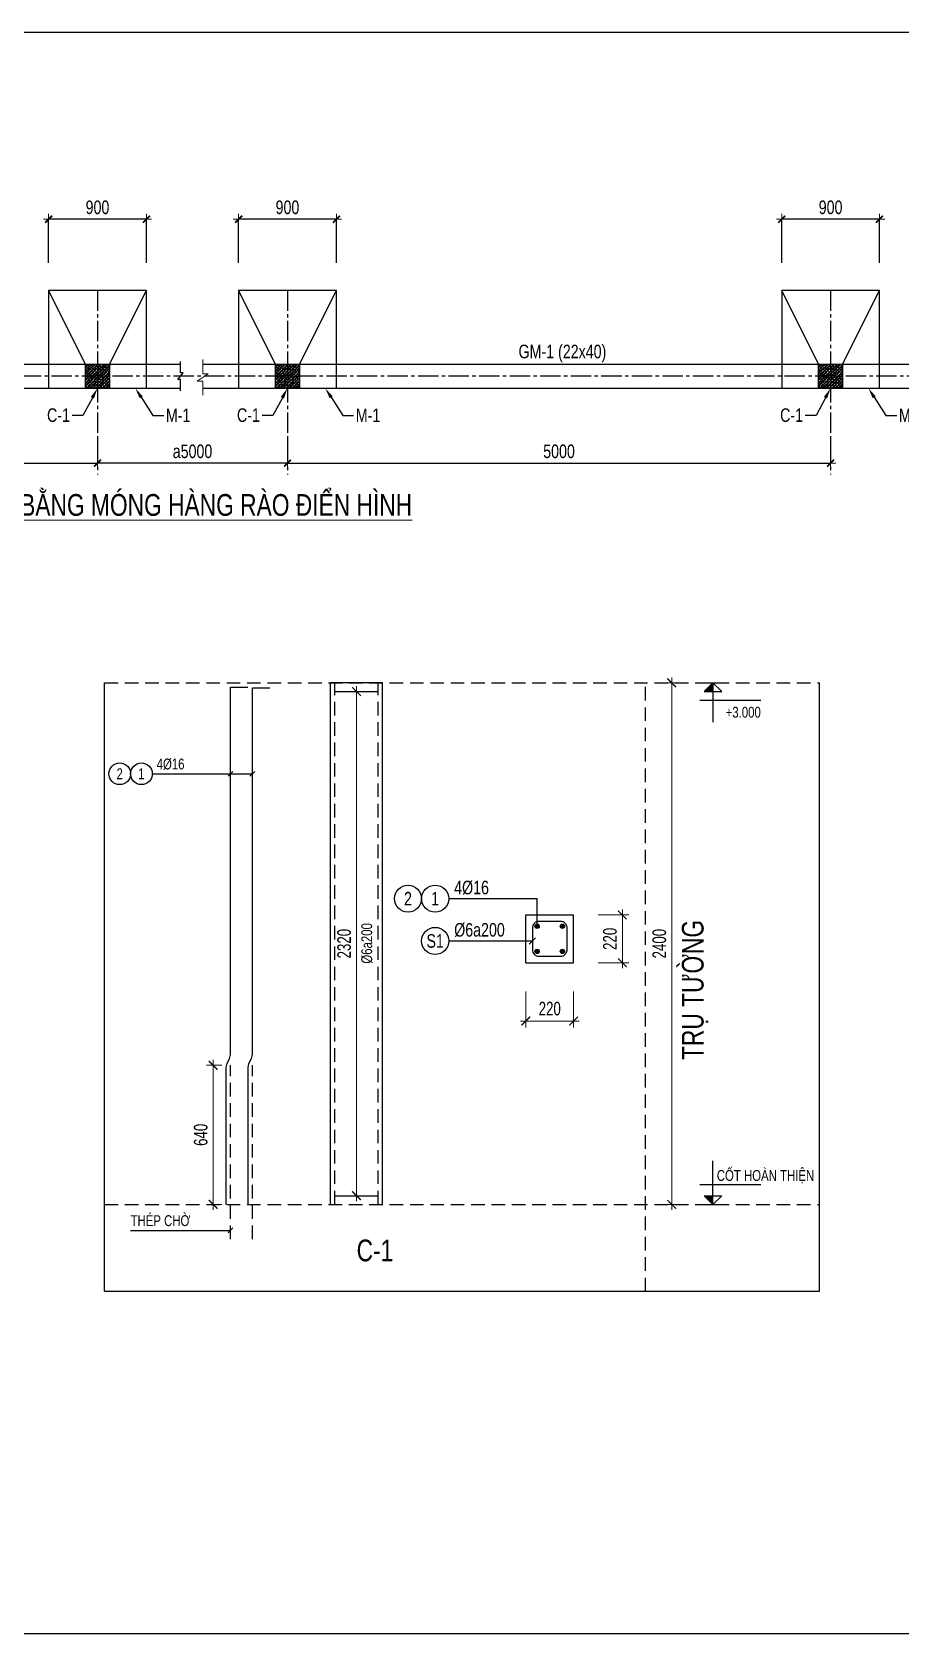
# Model space of a CAD drawing. Header units: millimetres. Extents: x 354914 to 384342, y 22525 to 116384.
# Drawn here: x 363620 to 371620, y 75668 to 90413 of the extents above; entities that cross this region are included whole.
import ezdxf
from ezdxf import colors
from ezdxf.entities.mleader import LeaderData, LeaderLine
from ezdxf.enums import TextEntityAlignment as Align
from ezdxf.math import Vec2, Vec3

# ---------------------------------------------------------------- set-up
doc = ezdxf.new("R2010")
doc.units = ezdxf.units.MM
doc.header["$LTSCALE"] = 250
doc.header["$MEASUREMENT"] = 0
doc.header["$PDMODE"] = 34
doc.header["$PDSIZE"] = 100
doc.linetypes.add('CENTER2', pattern=[1.125, 0.75, -0.125, 0.125, -0.125])
doc.linetypes.add('HIDDEN', pattern=[0.375, 0.25, -0.125])
doc.layers.get('0').update_dxf_attribs({"lineweight": 20})
doc.layers.get('DEFPOINTS').update_dxf_attribs({"color": 6, "lineweight": 20})
for name, color, linetype in [('1', 1, 'Continuous'), ('CDC.09.COLUMN', 4, 'Continuous'), ('CDC_01_AXIS', 160, 'CENTER2'), ('KCS_BORDER', 3, 'Continuous'), ('KCS_CHI', 1, 'Continuous'), ('KCS_DIM', 1, 'Continuous'), ('KCS_HATCH', 201, 'Continuous'), ('KCS_HIDDEN', 8, 'HIDDEN'), ('KCS_SNODE', 6, 'Continuous'), ('KCS_SOTHEP_CIRCLE', 1, 'Continuous'), ('KCS_SOTHEP_TEXT', 2, 'Continuous'), ('KCS_STEEL', 4, 'Continuous'), ('KCS_STEEL_HIDDEN', 4, 'HIDDEN'), ('KCS_TEXT', 2, 'Continuous'), ('KCS_TEXT_TCK', 4, 'Continuous'), ('KCS_TEXT_TK', 2, 'Continuous')]:
    doc.layers.add(name, color=color, linetype=linetype)
for name, color, linetype, lineweight in [('CDC.02.DIM', 1, 'Continuous', 18), ('CDC.03.BORDER', 3, 'Continuous', 25), ('CDC.06.TEXT', 2, 'Continuous', 18), ('CDC.10.HATCH', 251, 'Continuous', 9), ('CDC.11.NOTE', 8, 'Continuous', 18)]:
    doc.layers.add(name, color=color, linetype=linetype, lineweight=lineweight)
doc.styles.add('1', font='arial.ttf', dxfattribs={"width": 0.75})
doc.styles.add('KC_BIGTEXT', font='arial.ttf', dxfattribs={"width": 0.7})
doc.styles.add('KCS_SMTEXT', font='arial.ttf', dxfattribs={"width": 0.7})
doc.styles.add('SMTEXT', font='arial.ttf', dxfattribs={"width": 0.75})
doc.dimstyles.new('50X1', dxfattribs={"dimscale": 50, "dimtxt": 2.5, "dimasz": 0.008, "dimexe": 0, "dimexo": 0, "dimgap": 0.9, "dimtad": 1, "dimdec": 0, "dimzin": 13, "dimdsep": 46, "dimtxsty": '1', "dimblk1": 'CHEO', "dimblk2": 'CHEO', "dimsah": 1, "dimcen": 0, "dimclrd": 256, "dimclre": 256, "dimclrt": 3, "dimadec": 0, "dimazin": 0, "dimtfac": 1, "dimtdec": 0, "dimtix": 1, "dimtmove": 2, "dimatfit": 3, "dimldrblk": 'CHEO', "dimfxl": 8, "dimfxlon": 1, "dimtolj": 1, "dimtzin": 13, "dimarcsym": 0})
doc.dimstyles.new('KCS_DIM25', dxfattribs={"dimscale": 25, "dimtxt": 2.5, "dimasz": 1.6, "dimexe": 1.2, "dimexo": 0, "dimgap": 1, "dimtad": 1, "dimdec": 0, "dimzin": 0, "dimdsep": 46, "dimtxsty": 'KCS_SMTEXT', "dimblk": 'ARCHTICK', "dimcen": 0, "dimdle": 1, "dimclrd": 256, "dimclre": 256, "dimclrt": 2, "dimadec": 0, "dimazin": 0, "dimtfac": 1, "dimtdec": 0, "dimtix": 1, "dimtmove": 2, "dimatfit": 3, "dimfxl": 1, "dimtolj": 1, "dimtzin": 0, "dimarcsym": 0})

# ---------------------------------------------------------------- blocks, each defined once
blk = doc.blocks.new('CHEO')
at = {"layer": 'CDC.02.DIM'}
for points in [[(-121, 0), (121, 0)], [(0, 121), (0, -121)]]:
    blk.add_lwpolyline(points, dxfattribs=at)
at = {"layer": 'CDC.02.DIM', "const_width": 40}
blk.add_lwpolyline([(80, 80), (-80, -81)], dxfattribs=at)
blk = doc.blocks.new('*D13')
at = {"layer": 'CDC.02.DIM', "lineweight": -2, "ltscale": 2, "transparency": 16777216}
for p, q in [((363773, 88290), (363773, 88690)), ((364673, 88690), (363774, 88690)), ((364673, 88290), (364673, 88690))]:
    blk.add_line(p, q, dxfattribs=at)
at = {"layer": 'DEFPOINTS', "color": 0, "ltscale": 2, "transparency": 16777216}
for p in [(363773, 88690), (363773, 88035), (364673, 88035)]:
    blk.add_point(p, dxfattribs=at)
at = {"layer": 'CDC.02.DIM', "lineweight": -2, "ltscale": 2, "transparency": 16777216, "xscale": 0.4, "yscale": 0.4, "zscale": 0.4, "rotation": 180}
blk.add_blockref('CHEO', (363773, 88690), dxfattribs=at)
at = {"layer": 'CDC.02.DIM', "lineweight": -2, "ltscale": 2, "transparency": 16777216, "xscale": 0.4, "yscale": 0.4, "zscale": 0.4}
blk.add_blockref('CHEO', (364673, 88690), dxfattribs=at)
at = {"layer": 'CDC.02.DIM', "color": 3, "ltscale": 2, "transparency": 16777216, "insert": (364223, 88799), "char_height": 125, "attachment_point": 5, "style": '1'}
blk.add_mtext('\\A1;900', dxfattribs=at)
blk = doc.blocks.new('*D14')
at = {"layer": 'CDC.02.DIM', "lineweight": -2, "ltscale": 2, "transparency": 16777216}
for p, q in [((359223, 86692), (359223, 86445)), ((364223, 86692), (364223, 86445)), ((359224, 86445), (364223, 86445))]:
    blk.add_line(p, q, dxfattribs=at)
at = {"layer": 'DEFPOINTS', "color": 0, "ltscale": 2, "transparency": 16777216}
for p in [(359223, 86692), (364223, 86692), (364223, 86445)]:
    blk.add_point(p, dxfattribs=at)
at = {"layer": 'CDC.02.DIM', "lineweight": -2, "ltscale": 2, "transparency": 16777216, "xscale": 0.4, "yscale": 0.4, "zscale": 0.4, "rotation": 180}
blk.add_blockref('CHEO', (359223, 86445), dxfattribs=at)
at = {"layer": 'CDC.02.DIM', "lineweight": -2, "ltscale": 2, "transparency": 16777216, "xscale": 0.4, "yscale": 0.4, "zscale": 0.4}
blk.add_blockref('CHEO', (364223, 86445), dxfattribs=at)
at = {"layer": 'CDC.02.DIM', "color": 3, "ltscale": 2, "transparency": 16777216, "insert": (361723, 86553), "char_height": 125, "attachment_point": 5, "style": '1'}
blk.add_mtext('\\A1;5000', dxfattribs=at)
blk = doc.blocks.new('*D17')
at = {"layer": 'CDC.02.DIM', "lineweight": -2, "ltscale": 2, "transparency": 16777216}
for p, q in [((365522, 88290), (365522, 88690)), ((366422, 88690), (365522, 88690)), ((366422, 88290), (366422, 88690))]:
    blk.add_line(p, q, dxfattribs=at)
at = {"layer": 'DEFPOINTS', "color": 0, "ltscale": 2, "transparency": 16777216}
for p in [(365522, 88690), (365522, 88035), (366422, 88035)]:
    blk.add_point(p, dxfattribs=at)
at = {"layer": 'CDC.02.DIM', "lineweight": -2, "ltscale": 2, "transparency": 16777216, "xscale": 0.4, "yscale": 0.4, "zscale": 0.4, "rotation": 180}
blk.add_blockref('CHEO', (365522, 88690), dxfattribs=at)
at = {"layer": 'CDC.02.DIM', "lineweight": -2, "ltscale": 2, "transparency": 16777216, "xscale": 0.4, "yscale": 0.4, "zscale": 0.4}
blk.add_blockref('CHEO', (366422, 88690), dxfattribs=at)
at = {"layer": 'CDC.02.DIM', "color": 3, "ltscale": 2, "transparency": 16777216, "insert": (365972, 88799), "char_height": 125, "attachment_point": 5, "style": '1'}
blk.add_mtext('\\A1;900', dxfattribs=at)
blk = doc.blocks.new('*D16')
at = {"layer": 'CDC.02.DIM', "lineweight": -2, "ltscale": 2, "transparency": 16777216}
for p, q in [((370522, 88290), (370522, 88690)), ((371422, 88690), (370522, 88690)), ((371422, 88290), (371422, 88690))]:
    blk.add_line(p, q, dxfattribs=at)
at = {"layer": 'DEFPOINTS', "color": 0, "ltscale": 2, "transparency": 16777216}
for p in [(370522, 88690), (370522, 88035), (371422, 88035)]:
    blk.add_point(p, dxfattribs=at)
at = {"layer": 'CDC.02.DIM', "lineweight": -2, "ltscale": 2, "transparency": 16777216, "xscale": 0.4, "yscale": 0.4, "zscale": 0.4, "rotation": 180}
blk.add_blockref('CHEO', (370522, 88690), dxfattribs=at)
at = {"layer": 'CDC.02.DIM', "lineweight": -2, "ltscale": 2, "transparency": 16777216, "xscale": 0.4, "yscale": 0.4, "zscale": 0.4}
blk.add_blockref('CHEO', (371422, 88690), dxfattribs=at)
at = {"layer": 'CDC.02.DIM', "color": 3, "ltscale": 2, "transparency": 16777216, "insert": (370972, 88799), "char_height": 125, "attachment_point": 5, "style": '1'}
blk.add_mtext('\\A1;900', dxfattribs=at)
blk = doc.blocks.new('*D15')
at = {"layer": 'CDC.02.DIM', "lineweight": -2, "ltscale": 2, "transparency": 16777216}
for p, q in [((365972, 86692), (365972, 86445)), ((370972, 86692), (370972, 86445)), ((365972, 86445), (370972, 86445))]:
    blk.add_line(p, q, dxfattribs=at)
at = {"layer": 'DEFPOINTS', "color": 0, "ltscale": 2, "transparency": 16777216}
for p in [(365972, 86692), (370972, 86692), (370972, 86445)]:
    blk.add_point(p, dxfattribs=at)
at = {"layer": 'CDC.02.DIM', "lineweight": -2, "ltscale": 2, "transparency": 16777216, "xscale": 0.4, "yscale": 0.4, "zscale": 0.4, "rotation": 180}
blk.add_blockref('CHEO', (365972, 86445), dxfattribs=at)
at = {"layer": 'CDC.02.DIM', "lineweight": -2, "ltscale": 2, "transparency": 16777216, "xscale": 0.4, "yscale": 0.4, "zscale": 0.4}
blk.add_blockref('CHEO', (370972, 86445), dxfattribs=at)
at = {"layer": 'CDC.02.DIM', "color": 3, "ltscale": 2, "transparency": 16777216, "insert": (368472, 86553), "char_height": 125, "attachment_point": 5, "style": '1'}
blk.add_mtext('\\A1;5000', dxfattribs=at)
blk = doc.blocks.new('*D18')
at = {"layer": 'CDC.02.DIM', "lineweight": -2, "ltscale": 2, "transparency": 16777216}
for p, q in [((364223, 86692), (364223, 86445)), ((365972, 86692), (365972, 86445)), ((365972, 86445), (364224, 86445))]:
    blk.add_line(p, q, dxfattribs=at)
at = {"layer": 'DEFPOINTS', "color": 0, "ltscale": 2, "transparency": 16777216}
for p in [(364223, 86692), (365972, 86692), (364223, 86445)]:
    blk.add_point(p, dxfattribs=at)
at = {"layer": 'CDC.02.DIM', "lineweight": -2, "ltscale": 2, "transparency": 16777216, "xscale": 0.4, "yscale": 0.4, "zscale": 0.4, "rotation": 180}
blk.add_blockref('CHEO', (364223, 86445), dxfattribs=at)
at = {"layer": 'CDC.02.DIM', "lineweight": -2, "ltscale": 2, "transparency": 16777216, "xscale": 0.4, "yscale": 0.4, "zscale": 0.4}
blk.add_blockref('CHEO', (365972, 86445), dxfattribs=at)
at = {"layer": 'CDC.02.DIM', "color": 3, "ltscale": 2, "transparency": 16777216, "insert": (365098, 86553), "char_height": 125, "attachment_point": 5, "style": '1'}
blk.add_mtext('\\A1;a5000', dxfattribs=at)
blk = doc.blocks.new('COS_CD')
at = {"layer": 'KCS_HATCH'}
blk.add_hatch(color=256, dxfattribs=at).paths.add_polyline_path([(37.5, 50), (87.5, 0), (87.5, 50)])
at = {"layer": 'KCS_CHI'}
for p, q in [((0, 0), (175, 0)), ((37.5, 50), (137.5, 50)), ((87.5, 0), (37.5, 50)), ((87.5, 0), (87.5, 50)), ((87.5, 0), (137.5, 50))]:
    blk.add_line(p, q, dxfattribs=at)
blk = doc.blocks.new('COS_CD_IN')
at = {"layer": 'KCS_DIM'}
blk.add_hatch(color=8, dxfattribs=at).paths.add_polyline_path([(87.5, -50), (87.5, 0), (37.5, -50)])
for p, q in [((0, 0), (175, 0)), ((87.5, 0), (37.5, -50)), ((87.5, 0), (87.5, -50)), ((87.5, 0), (137.5, -50)), ((37.5, -50), (137.5, -50))]:
    blk.add_line(p, q, dxfattribs=at)
blk = doc.blocks.new('_ArchTick')
at = {"color": 0, "linetype": 'ByBlock', "const_width": 0.15}
blk.add_lwpolyline([(-0.5, -0.5), (0.5, 0.5)], dxfattribs=at)
blk = doc.blocks.new('*D59')
at = {"layer": 'DEFPOINTS', "color": 0, "transparency": 16777216}
for p in [(336773.3, 83164.2), (336833.3, 83164.2), (336773.3, 80764.2)]:
    blk.add_point(p, dxfattribs=at)
at = {"layer": 'KCS_DIM', "lineweight": -2, "transparency": 16777216}
for p, q in [((336773.3, 83164.2), (336863.3, 83164.2)), ((336833.3, 80739.2), (336833.3, 83189.2)), ((336773.3, 80764.2), (336863.3, 80764.2))]:
    blk.add_line(p, q, dxfattribs=at)
at = {"layer": 'KCS_DIM', "lineweight": -2, "transparency": 16777216, "xscale": 40, "yscale": 40, "zscale": 40}
for p, rotation in [((336833.3, 83164.2), 90), ((336833.3, 80764.2), 270)]:
    blk.add_blockref('_ArchTick', p, dxfattribs=dict(at, rotation=rotation))
at = {"layer": 'KCS_DIM', "color": 2, "transparency": 16777216, "insert": (336776.4, 81964.2), "char_height": 62.5, "attachment_point": 5, "rotation": 90, "style": 'KCS_SMTEXT'}
blk.add_mtext('\\A1;2400', dxfattribs=at)
blk = doc.blocks.new('*D60')
at = {"layer": 'DEFPOINTS', "color": 0, "transparency": 16777216}
for p in [(334722.4, 81404.2), (334762.4, 81404.2), (334762.4, 80764.2)]:
    blk.add_point(p, dxfattribs=at)
at = {"layer": 'KCS_DIM', "lineweight": -2, "transparency": 16777216}
for p, q in [((334762.4, 81404.2), (334692.4, 81404.2)), ((334722.4, 80739.2), (334722.4, 81429.2)), ((334762.4, 80764.2), (334692.4, 80764.2))]:
    blk.add_line(p, q, dxfattribs=at)
at = {"layer": 'KCS_DIM', "lineweight": -2, "transparency": 16777216, "xscale": 40, "yscale": 40, "zscale": 40}
for p, rotation in [((334722.4, 81404.2), 90), ((334722.4, 80764.2), 270)]:
    blk.add_blockref('_ArchTick', p, dxfattribs=dict(at, rotation=rotation))
at = {"layer": 'KCS_DIM', "color": 2, "transparency": 16777216, "insert": (334665.5, 81084.2), "char_height": 62.5, "attachment_point": 5, "rotation": 90, "style": 'KCS_SMTEXT'}
blk.add_mtext('\\A1;640', dxfattribs=at)
blk = doc.blocks.new('*D61')
at = {"layer": 'DEFPOINTS', "color": 0, "transparency": 16777216}
for p in [(335342.4, 83124.2), (335382.4, 83124.2), (335342.4, 80804.2)]:
    blk.add_point(p, dxfattribs=at)
at = {"layer": 'KCS_DIM', "lineweight": -2, "transparency": 16777216}
for p, q in [((335342.4, 83124.2), (335412.4, 83124.2)), ((335382.4, 80779.2), (335382.4, 83149.2)), ((335342.4, 80804.2), (335412.4, 80804.2))]:
    blk.add_line(p, q, dxfattribs=at)
at = {"layer": 'KCS_DIM', "lineweight": -2, "transparency": 16777216, "xscale": 40, "yscale": 40, "zscale": 40}
for p, rotation in [((335382.4, 83124.2), 90), ((335382.4, 80804.2), 270)]:
    blk.add_blockref('_ArchTick', p, dxfattribs=dict(at, rotation=rotation))
at = {"layer": 'KCS_DIM', "color": 2, "transparency": 16777216, "insert": (335325.5, 81964.2), "char_height": 62.5, "attachment_point": 5, "rotation": 90, "style": 'KCS_SMTEXT'}
blk.add_mtext('\\A1;2320', dxfattribs=at)
blk = doc.blocks.new('KCS_SNODE')
at = {"layer": 'KCS_SNODE'}
blk.add_hatch(color=256, dxfattribs=at).paths.add_polyline_path([(-10, 0, 1), (10, 0, 1)])
blk.add_circle((0, 0), 10, dxfattribs=at)
blk = doc.blocks.new('*D62')
at = {"layer": 'DEFPOINTS', "color": 0, "transparency": 16777216}
for p in [(336161.9, 81743.8), (336381.9, 81743.8), (336381.9, 81608)]:
    blk.add_point(p, dxfattribs=at)
at = {"layer": 'KCS_DIM', "lineweight": -2, "transparency": 16777216}
for p, q in [((336161.9, 81743.8), (336161.9, 81578)), ((336381.9, 81743.8), (336381.9, 81578)), ((336136.9, 81608), (336406.9, 81608))]:
    blk.add_line(p, q, dxfattribs=at)
at = {"layer": 'KCS_DIM', "lineweight": -2, "transparency": 16777216, "xscale": 40, "yscale": 40, "zscale": 40, "rotation": 180}
blk.add_blockref('_ArchTick', (336161.9, 81608), dxfattribs=at)
at = {"layer": 'KCS_DIM', "lineweight": -2, "transparency": 16777216, "xscale": 40, "yscale": 40, "zscale": 40}
blk.add_blockref('_ArchTick', (336381.9, 81608), dxfattribs=at)
at = {"layer": 'KCS_DIM', "color": 2, "transparency": 16777216, "insert": (336271.9, 81664.9), "char_height": 62.5, "attachment_point": 5, "style": 'KCS_SMTEXT'}
blk.add_mtext('\\A1;220', dxfattribs=at)
blk = doc.blocks.new('*D63')
at = {"layer": 'DEFPOINTS', "color": 0, "transparency": 16777216}
for p in [(336495.4, 82096.2), (336606, 82096.2), (336495.4, 81876.2)]:
    blk.add_point(p, dxfattribs=at)
at = {"layer": 'KCS_DIM', "lineweight": -2, "transparency": 16777216}
for p, q in [((336495.4, 82096.2), (336636, 82096.2)), ((336606, 81851.2), (336606, 82121.2)), ((336495.4, 81876.2), (336636, 81876.2))]:
    blk.add_line(p, q, dxfattribs=at)
at = {"layer": 'KCS_DIM', "lineweight": -2, "transparency": 16777216, "xscale": 40, "yscale": 40, "zscale": 40}
for p, rotation in [((336606, 82096.2), 90), ((336606, 81876.2), 270)]:
    blk.add_blockref('_ArchTick', p, dxfattribs=dict(at, rotation=rotation))
at = {"layer": 'KCS_DIM', "color": 2, "transparency": 16777216, "insert": (336549.1, 81986.2), "char_height": 62.5, "attachment_point": 5, "rotation": 90, "style": 'KCS_SMTEXT'}
blk.add_mtext('\\A1;220', dxfattribs=at)
blk = doc.blocks.new('C1.')
at = {"layer": 'KCS_BORDER'}
for p, q in [((334222.4, 80364.2), (334222.4, 83164.2)), ((335502.4, 83164.2), (335262.4, 83164.2)), ((335262.4, 80764.2), (335262.4, 83164.2)), ((335502.4, 80764.2), (335502.4, 83164.2)), ((337512.9, 80364.2), (337512.9, 83164.2)), ((334222.4, 80364.2), (337512.9, 80364.2))]:
    blk.add_line(p, q, dxfattribs=at)
at = {"layer": 'KCS_BORDER', "ltscale": 2}
for p, q in [((336161.9, 82096.2), (336381.9, 82096.2)), ((336161.9, 81876.2), (336161.9, 82096.2)), ((336381.9, 81876.2), (336381.9, 82096.2)), ((336161.9, 81876.2), (336381.9, 81876.2))]:
    blk.add_line(p, q, dxfattribs=at)
at = {"layer": 'KCS_CHI'}
for p, q in [((337023.3, 83164.2), (337023.3, 82984.2)), ((336963.3, 83084.2), (337243.3, 83084.2)), ((334442.4, 82745.9), (334903.4, 82745.9)), ((337023.3, 80764.2), (337023.3, 80964.2)), ((336963.3, 80856.2), (337243.3, 80856.2)), ((334342.4, 80644.2), (334802.4, 80644.2))]:
    blk.add_line(p, q, dxfattribs=at)
at = {"layer": 'KCS_CHI', "color": 3}
for p, q in [((334791.2, 82734.6), (334813.7, 82757.1)), ((334892.1, 82734.6), (334914.6, 82757.1)), ((334791.2, 80633), (334813.7, 80655.5))]:
    blk.add_line(p, q, dxfattribs=at)
at = {"layer": 'KCS_CHI', "ltscale": 2}
for p, q in [((335806.9, 82171.2), (336213.9, 82171.2)), ((336213.9, 82044.2), (336213.9, 82171.2)), ((335806.9, 81976.5), (336191.9, 81976.5))]:
    blk.add_line(p, q, dxfattribs=at)
at = {"layer": 'KCS_HIDDEN'}
for p, q in [((334222.4, 83164.2), (337512.9, 83164.2)), ((336713.3, 80364.2), (336713.3, 83164.2)), ((334222.4, 80764.2), (337512.9, 80764.2))]:
    blk.add_line(p, q, dxfattribs=at)
at = {"layer": 'KCS_SOTHEP_CIRCLE', "color": 1}
for centre in [(334292.4, 82745.9), (334392.4, 82745.9)]:
    blk.add_circle(centre, 50, dxfattribs=at)
at = {"layer": 'KCS_STEEL'}
for p, q in [((335282.4, 83124.2), (335482.4, 83124.2)), ((335282.4, 80804.2), (335482.4, 80804.2))]:
    blk.add_line(p, q, dxfattribs=at)
for points in [[(334782.4, 80764.2), (334782.4, 81393.8), (334786.4, 81412.2), (334798.4, 81436.2), (334802.4, 81454.6), (334802.4, 83144.2), (334882.4, 83144.2)], [(334883.4, 80764.2), (334883.4, 81393.8), (334887.4, 81412.2), (334899.4, 81436.2), (334903.4, 81454.6), (334903.4, 83141.5), (334983.4, 83141.5)]]:
    blk.add_lwpolyline(points, dxfattribs=at)
at = {"layer": 'KCS_STEEL', "ltscale": 2}
blk.add_lwpolyline([(336191.9, 82036.2), (336191.9, 81936.2, 0.414214), (336221.9, 81906.2), (336321.9, 81906.2, 0.414214), (336351.9, 81936.2), (336351.9, 82036.2, 0.414214), (336321.9, 82066.2), (336221.9, 82066.2, 0.414214), (336191.9, 82036.2)], format="xyb", dxfattribs=at)
at = {"layer": 'KCS_STEEL_HIDDEN'}
for p, q in [((335282.4, 80764.2), (335282.4, 83164.2)), ((335482.4, 80764.2), (335482.4, 83164.2)), ((334802.4, 80604.2), (334802.4, 81404.2)), ((334903.4, 80604.2), (334903.4, 81404.2))]:
    blk.add_line(p, q, dxfattribs=at)
at = {"layer": 'KCS_TEXT_TK', "color": 1, "ltscale": 2}
for centre in [(335619.4, 82171.2), (335744.4, 82171.2), (335744.4, 81976.5)]:
    blk.add_circle(centre, 62.5, dxfattribs=at)
at = {"layer": 'KCS_CHI', "xscale": 0.8, "yscale": 0.8, "zscale": 0.8}
for name, p in [('COS_CD_IN', (336953.3, 83164.2)), ('COS_CD', (336953.3, 80764.2))]:
    blk.add_blockref(name, p, dxfattribs=at)
at = {"layer": 'KCS_DIM', "ltscale": 2, "xscale": 30, "yscale": 30, "zscale": 30, "rotation": 180}
blk.add_blockref('_ArchTick', (336191.9, 81976.5), dxfattribs=at)
at = {"layer": 'KCS_STEEL', "ltscale": 2}
for p in [(336213.9, 82044.2), (336329.9, 82044.2), (336213.9, 81928.2), (336329.9, 81928.2)]:
    blk.add_blockref('KCS_SNODE', p, dxfattribs=at)
at = {"layer": 'CDC.06.TEXT', "color": 4, "style": 'KC_BIGTEXT', "width": 0.75}
blk.add_text('TRỤ TƯỜNG', height=100, rotation=90, dxfattribs=at).set_placement((336979.9, 81751), align=Align.CENTER)
at = {"layer": 'KCS_CHI', "color": 2, "style": 'KCS_SMTEXT', "width": 0.75}
blk.add_text('+3.000', height=50, dxfattribs=at).set_placement((337243.3, 83004.2), align=Align.RIGHT)
at = {"layer": 'KCS_SOTHEP_TEXT', "style": 'KCS_SMTEXT', "width": 0.75}
for s, p in [('2', (334292.4, 82745.9)), ('1', (334392.4, 82745.9))]:
    blk.add_text(s, height=50, dxfattribs=at).set_placement(p, align=Align.MIDDLE_CENTER)
at = {"layer": 'KCS_TEXT', "style": 'KCS_SMTEXT', "width": 0.75}
for s, p in [('4%%C16', (334462.4, 82765.9)), ('THÉP CHỜ', (334342.4, 80664.2))]:
    blk.add_text(s, height=50, dxfattribs=at).set_placement(p)
at = {"layer": 'KCS_TEXT', "ltscale": 2, "style": 'KCS_SMTEXT', "width": 0.75}
for s, p in [('4%%C16', (335831.9, 82191.2)), ('%%C6a200', (335831.9, 81996.5))]:
    blk.add_text(s, height=62.5, dxfattribs=at).set_placement(p)
at = {"layer": 'KCS_TEXT', "style": 'KCS_SMTEXT', "width": 0.75}
blk.add_text('%%c6a200', height=50, rotation=90, dxfattribs=at).set_placement((335454.4, 81965.4), align=Align.CENTER)
blk.add_text('CỐT HOÀN THIỆN', height=50, dxfattribs=at).set_placement((337489, 80872.2), align=Align.RIGHT)
at = {"layer": 'KCS_TEXT_TCK', "style": 'KCS_SMTEXT', "width": 0.75}
blk.add_text('C-1', height=100, dxfattribs=at).set_placement((335467.3, 80502.2), align=Align.CENTER)
at = {"layer": 'KCS_TEXT_TK', "ltscale": 2, "style": 'KCS_SMTEXT', "width": 0.75}
for s, p in [('2', (335619.4, 82171.2)), ('1', (335744.4, 82171.2)), ('S1', (335744.4, 81976.5))]:
    blk.add_text(s, height=62.5, dxfattribs=at).set_placement(p, align=Align.MIDDLE_CENTER)
at = {"layer": 'KCS_DIM'}
for p1, p2, distance, picture, middle in [((336773.3, 80764.2), (336773.3, 83164.2), -60, '*D59', (336776.4, 81964.2)), ((335342.4, 80804.2), (335342.4, 83124.2), -40, '*D61', (335325.5, 81964.2)), ((334762.4, 80764.2), (334762.4, 81404.2), 40, '*D60', (334665.5, 81084.2))]:
    dim = blk.add_aligned_dim(p1=p1, p2=p2, distance=distance, dimstyle='KCS_DIM25', dxfattribs=at)
    dim.commit()
    dim.dimension.update_dxf_attribs({"geometry": picture, "text_midpoint": middle})
dim = blk.add_linear_dim(base=(336606, 82096.2), p1=(336495.4, 81876.2), p2=(336495.4, 82096.2), angle=90, dimstyle='KCS_DIM25', dxfattribs=at)
dim.commit()
dim.dimension.update_dxf_attribs({"geometry": '*D63', "text_midpoint": (336549.1, 81986.2)})
dim = blk.add_linear_dim(base=(336381.9, 81608), p1=(336161.9, 81743.8), p2=(336381.9, 81743.8), dimstyle='KCS_DIM25', dxfattribs=at)
dim.commit()
dim.dimension.update_dxf_attribs({"geometry": '*D62', "text_midpoint": (336271.9, 81664.9)})

msp = doc.modelspace()

# ---------------------------------------------------------------- hatches: boundary and pattern name
at = {"layer": 'CDC.10.HATCH', "ltscale": 2}
h = msp.add_hatch(dxfattribs=at)
h.set_pattern_fill('BT-01', color=256, scale=4.8, style=0, pattern_type=2)
h.set_pattern_definition([(50, (-132920.133, -1067950.63), (34.42848876, -3.0121025), [3.6, -39.6]), (355, (-132920.133, -1067950.63), (-6.660064, 36.1052224), [2.88, -31.68]), (100.4514, (-132917.264, -1067950.88), (27.7684503, 33.093098), [3.0595291, -33.6548214]), (46.1842, (-132920.133, -1067941.03), (51.2275703, -7.9449127), [5.4, -59.4]), (96.6356, (-132915.864, -1067941.69), (44.8638099, 46.7576578), [4.5892938, -50.482224]), (351.1842, (-132920.133, -1067941.03), (44.8637734, 46.7576928), [4.32, -47.52]), (21, (-132915.333, -1067943.43), (28.6515385, -19.32570675), [3.6, -39.6]), (326, (-132915.333, -1067943.43), (11.6791359, 34.8072022), [2.88, -31.68]), (71.4514, (-132912.945, -1067945.04), (40.3306862, 15.4814638), [3.0595291, -33.6548214]), (37.5, (-132920.133, -1067950.629), (0.58367306, 15.97890498), [0, -31.296, 0, -32.16, 0, -31.8]), (7.5, (-132920.133, -1067950.629), (12.6273378, 18.93176217), [0, -18.336, 0, -30.576, 0, -12.12]), (327.5, (-132930.837, -1067950.629), (25.62347694, -1.08263384), [0, -12, 0, -37.44, 0, -49.68]), (317.5, (-132935.637, -1067950.629), (27.99293613, 4.80503915), [0, -15.6, 0, -24.864, 0, -35.28]), (45, (-132920.133, -1067950.629), (-14.42497834, 14.42497834), []), (45, (-132920.133, -1067944.749), (-14.42497834, 14.42497834), [])])
h.paths.add_polyline_path([(364333.4, 87355.2), (364333.4, 87135.2), (364113.4, 87135.2), (364113.4, 87355.2)])
h = msp.add_hatch(dxfattribs=at)
h.set_pattern_fill('BT-01', color=256, scale=4.8, style=0, pattern_type=2)
h.set_pattern_definition([(50, (-131171.483, -1067950.63), (34.42848876, -3.0121025), [3.6, -39.6]), (355, (-131171.483, -1067950.63), (-6.660064, 36.1052224), [2.88, -31.68]), (100.4514, (-131168.614, -1067950.88), (27.7684503, 33.093098), [3.0595291, -33.6548214]), (46.1842, (-131171.483, -1067941.03), (51.2275703, -7.9449127), [5.4, -59.4]), (96.6356, (-131167.214, -1067941.69), (44.8638099, 46.7576578), [4.5892938, -50.482224]), (351.1842, (-131171.483, -1067941.03), (44.8637734, 46.7576928), [4.32, -47.52]), (21, (-131166.683, -1067943.43), (28.6515385, -19.32570675), [3.6, -39.6]), (326, (-131166.683, -1067943.43), (11.6791359, 34.8072022), [2.88, -31.68]), (71.4514, (-131164.295, -1067945.04), (40.3306862, 15.4814638), [3.0595291, -33.6548214]), (37.5, (-131171.483, -1067950.629), (0.58367306, 15.97890498), [0, -31.296, 0, -32.16, 0, -31.8]), (7.5, (-131171.483, -1067950.629), (12.6273378, 18.93176217), [0, -18.336, 0, -30.576, 0, -12.12]), (327.5, (-131182.187, -1067950.629), (25.62347694, -1.08263384), [0, -12, 0, -37.44, 0, -49.68]), (317.5, (-131186.987, -1067950.629), (27.99293613, 4.80503915), [0, -15.6, 0, -24.864, 0, -35.28]), (45, (-131171.483, -1067950.629), (-14.42497834, 14.42497834), []), (45, (-131171.483, -1067944.749), (-14.42497834, 14.42497834), [])])
h.paths.add_polyline_path([(366082.1, 87355.2), (366082.1, 87135.2), (365862.1, 87135.2), (365862.1, 87355.2)])
h = msp.add_hatch(dxfattribs=at)
h.set_pattern_fill('BT-01', color=256, scale=4.8, style=0, pattern_type=2)
h.set_pattern_definition([(50, (-126171.483, -1067950.63), (34.42848876, -3.0121025), [3.6, -39.6]), (355, (-126171.483, -1067950.63), (-6.660064, 36.1052224), [2.88, -31.68]), (100.4514, (-126168.614, -1067950.88), (27.7684503, 33.093098), [3.0595291, -33.6548214]), (46.1842, (-126171.483, -1067941.03), (51.2275703, -7.9449127), [5.4, -59.4]), (96.6356, (-126167.214, -1067941.69), (44.8638099, 46.7576578), [4.5892938, -50.482224]), (351.1842, (-126171.483, -1067941.03), (44.8637734, 46.7576928), [4.32, -47.52]), (21, (-126166.683, -1067943.43), (28.6515385, -19.32570675), [3.6, -39.6]), (326, (-126166.683, -1067943.43), (11.6791359, 34.8072022), [2.88, -31.68]), (71.4514, (-126164.295, -1067945.04), (40.3306862, 15.4814638), [3.0595291, -33.6548214]), (37.5, (-126171.483, -1067950.629), (0.58367306, 15.97890498), [0, -31.296, 0, -32.16, 0, -31.8]), (7.5, (-126171.483, -1067950.629), (12.6273378, 18.93176217), [0, -18.336, 0, -30.576, 0, -12.12]), (327.5, (-126182.187, -1067950.629), (25.62347694, -1.08263384), [0, -12, 0, -37.44, 0, -49.68]), (317.5, (-126186.987, -1067950.629), (27.99293613, 4.80503915), [0, -15.6, 0, -24.864, 0, -35.28]), (45, (-126171.483, -1067950.629), (-14.42497834, 14.42497834), []), (45, (-126171.483, -1067944.749), (-14.42497834, 14.42497834), [])])
h.paths.add_polyline_path([(371082.1, 87355.2), (371082.1, 87135.2), (370862.1, 87135.2), (370862.1, 87355.2)])

# ---------------------------------------------------------------- linework, layer by layer
at = {"layer": '1'}
msp.add_lwpolyline([(354913.8, 90413.1), (380197, 90413.1), (380197, 75667.8), (354913.8, 75667.8)], close=True, dxfattribs=at)
at = {"layer": 'CDC.03.BORDER', "ltscale": 2}
for p, q in [((364113.4, 87355.2), (363773.4, 88035.2)), ((364333.4, 87355.2), (364673.4, 88035.2)), ((365862.1, 87355.2), (365522.1, 88035.2)), ((366082.1, 87355.2), (366422.1, 88035.2)), ((370862.1, 87355.2), (370522.1, 88035.2)), ((371082.1, 87355.2), (371422.1, 88035.2)), ((358273.1, 87355.2), (364113.4, 87355.2)), ((364333.4, 87355.2), (364987.9, 87355.2)), ((365191.5, 87355.2), (370862.1, 87355.2)), ((371082.1, 87355.2), (372191.6, 87355.2)), ((358273.1, 87135.2), (364113.4, 87135.2)), ((364333.4, 87135.2), (364987.9, 87135.2)), ((365191.5, 87135.2), (370862.1, 87135.2)), ((371082.1, 87135.2), (372191.6, 87135.2))]:
    msp.add_line(p, q, dxfattribs=at)
for points in [[(363773.4, 87135.2), (364673.4, 87135.2), (364673.4, 88035.2), (363773.4, 88035.2)], [(365522.1, 87135.2), (366422.1, 87135.2), (366422.1, 88035.2), (365522.1, 88035.2)], [(370522.1, 87135.2), (371422.1, 87135.2), (371422.1, 88035.2), (370522.1, 88035.2)]]:
    msp.add_lwpolyline(points, close=True, dxfattribs=at)
at = {"layer": 'CDC.09.COLUMN', "ltscale": 2}
for points in [[(364113.4, 87355.2), (364333.4, 87355.2), (364333.4, 87135.2), (364113.4, 87135.2)], [(365862.1, 87355.2), (366082.1, 87355.2), (366082.1, 87135.2), (365862.1, 87135.2)], [(370862.1, 87355.2), (371082.1, 87355.2), (371082.1, 87135.2), (370862.1, 87135.2)]]:
    msp.add_lwpolyline(points, close=True, dxfattribs=at)
at = {"layer": 'CDC.11.NOTE', "ltscale": 2}
msp.add_lwpolyline([(365191.5, 87398.7), (365191.5, 87266.9), (365240.9, 87266.9), (365142.1, 87201), (365191.5, 87201), (365191.5, 87069.3)], dxfattribs=at)
at = {"layer": 'CDC_01_AXIS'}
for p, q in [((364223.4, 88035.2), (364223.4, 86339.1)), ((365972.1, 88035.2), (365972.1, 86339.1)), ((370972.1, 88035.2), (370972.1, 86339.1)), ((372423.8, 87245.2), (357415.4, 87245.2))]:
    msp.add_line(p, q, dxfattribs=at)
at = {"layer": 'KCS_CHI', "ltscale": 2}
msp.add_lwpolyline([(364987.9, 87110.2), (364987.9, 87213.9), (364962.9, 87213.9), (365012.9, 87276.4), (364987.9, 87276.4), (364987.9, 87380.2)], dxfattribs=at)

# ---------------------------------------------------------------- block references
at = {"layer": 'CDC.02.DIM', "xscale": 2, "yscale": 2, "zscale": 2}
msp.add_blockref('C1.', (-304157.2, -81906.2), dxfattribs=at)

# ---------------------------------------------------------------- texts
at = {"layer": 'CDC.06.TEXT', "ltscale": 2, "style": 'SMTEXT', "width": 0.75}
msp.add_text('GM-1 (22x40)', height=125, dxfattribs=at).set_placement((368099.3, 87410.1))
msp.add_text('%%UMẶT BẰNG MÓNG HÀNG RÀO ĐIỂN HÌNH', height=200, dxfattribs=at).set_placement((365065.1, 85960.2), align=Align.CENTER)

# ---------------------------------------------------------------- dimensions: what is measured, and where the dimension line sits
at = {"layer": 'CDC.02.DIM', "ltscale": 2}
for base, p1, p2, picture, middle in [((363773.4, 88689.8), (364673.4, 88035.2), (363773.4, 88035.2), '*D13', (364223.4, 88798.6)), ((365522.1, 88689.8), (366422.1, 88035.2), (365522.1, 88035.2), '*D17', (365972.1, 88798.6)), ((370522.1, 88689.8), (371422.1, 88035.2), (370522.1, 88035.2), '*D16', (370972.1, 88798.6)), ((364223.4, 86444.6), (359223.4, 86691.6), (364223.4, 86691.6), '*D14', (361723.4, 86553.5)), ((370972.1, 86444.6), (365972.1, 86691.6), (370972.1, 86691.6), '*D15', (368472.1, 86553.5))]:
    dim = msp.add_linear_dim(base=base, p1=p1, p2=p2, dimstyle='50X1', dxfattribs=at)
    dim.commit()
    dim.dimension.update_dxf_attribs({"geometry": picture, "text_midpoint": middle})
dim = msp.add_linear_dim(base=(364223.4, 86444.6), p1=(365972.1, 86691.6), p2=(364223.4, 86691.6), angle=180, text='a5000', dimstyle='50X1', dxfattribs=at)
dim.commit()
dim.dimension.update_dxf_attribs({"geometry": '*D18', "text_midpoint": (365097.7, 86553.5)})

# ---------------------------------------------------------------- leaders
at = {"layer": 'CDC.03.BORDER', "ltscale": 2}
ml = msp.add_multileader_mtext('Standard', dxfattribs=at)
ml.set_content('C-1', color=2, style='SMTEXT')
ml.set_leader_properties(color=8)
ml.build(insert=Vec2(0, 0))
ml.multileader.update_dxf_attribs({"text_left_attachment_type": 2, "text_right_attachment_type": 2, "dogleg_length": 0.1, "arrow_head_size": 100, "scale": 1000})
ctx = ml.context
ctx.base_point, ctx.scale, ctx.char_height, ctx.arrow_head_size, ctx.landing_gap_size, ctx.plane_origin = Vec3(363769.1, 86884.8), 1000, 125, 100, 20, Vec3(362356.2, 87951.4)
ctx.left_attachment, ctx.right_attachment, ctx.text_align_type = 2, 2, 2
notes = []
notes.append((ctx, [(1, (1, 1, 0), (364089.6, 86884.8), (-1, 0), 100, [(0, [(364223.4, 87135.2)], 0, [])])]))
ctx.mtext.insert, ctx.mtext.alignment, ctx.mtext.flow_direction = Vec3(363969.6, 86949.4), 3, 5
ml = msp.add_multileader_mtext('Standard', dxfattribs=at)
ml.set_content('M-1', color=2, style='SMTEXT')
ml.set_leader_properties(color=8)
ml.build(insert=Vec2(0, 0))
ml.multileader.update_dxf_attribs({"text_left_attachment_type": 2, "text_right_attachment_type": 2, "dogleg_length": 0.1, "arrow_head_size": 100, "scale": 1000})
ctx = ml.context
ctx.base_point, ctx.scale, ctx.char_height, ctx.arrow_head_size, ctx.landing_gap_size, ctx.plane_origin = Vec3(364832.5, 86884.8), 1000, 125, 100, 20, Vec3(363348, 87923.4)
ctx.left_attachment, ctx.right_attachment = 2, 2
notes.append((ctx, [(0, (1, 1, 0), (364732.5, 86884.8), (1, 0), 100, [(0, [(364570.9, 87135.2)], 0, [])])]))
ctx.mtext.insert, ctx.mtext.flow_direction = Vec3(364852.5, 86947.6), 5
ml = msp.add_multileader_mtext('Standard', dxfattribs=at)
ml.set_content('C-1', color=2, style='SMTEXT')
ml.set_leader_properties(color=8)
ml.build(insert=Vec2(0, 0))
ml.multileader.update_dxf_attribs({"text_left_attachment_type": 2, "text_right_attachment_type": 2, "dogleg_length": 0.1, "arrow_head_size": 100, "scale": 1000})
ctx = ml.context
ctx.base_point, ctx.scale, ctx.char_height, ctx.arrow_head_size, ctx.landing_gap_size, ctx.plane_origin = Vec3(365517.8, 86884.8), 1000, 125, 100, 20, Vec3(365604.8, 87951.4)
ctx.left_attachment, ctx.right_attachment, ctx.text_align_type = 2, 2, 2
notes.append((ctx, [(1, (1, 1, 0), (365838.2, 86884.8), (-1, 0), 100, [(0, [(365972.1, 87135.2)], 0, [])])]))
ctx.mtext.insert, ctx.mtext.alignment, ctx.mtext.flow_direction = Vec3(365718.2, 86949.4), 3, 5
ml = msp.add_multileader_mtext('Standard', dxfattribs=at)
ml.set_content('M-1', color=2, style='SMTEXT')
ml.set_leader_properties(color=8)
ml.build(insert=Vec2(0, 0))
ml.multileader.update_dxf_attribs({"text_left_attachment_type": 2, "text_right_attachment_type": 2, "dogleg_length": 0.1, "arrow_head_size": 100, "scale": 1000})
ctx = ml.context
ctx.base_point, ctx.scale, ctx.char_height, ctx.arrow_head_size, ctx.landing_gap_size, ctx.plane_origin = Vec3(366581.1, 86884.8), 1000, 125, 100, 20, Vec3(366596.6, 87923.4)
ctx.left_attachment, ctx.right_attachment = 2, 2
notes.append((ctx, [(0, (1, 1, 0), (366481.1, 86884.8), (1, 0), 100, [(0, [(366319.6, 87135.2)], 0, [])])]))
ctx.mtext.insert, ctx.mtext.flow_direction = Vec3(366601.1, 86947.6), 5
ml = msp.add_multileader_mtext('Standard', dxfattribs=at)
ml.set_content('C-1', color=2, style='SMTEXT')
ml.set_leader_properties(color=8)
ml.build(insert=Vec2(0, 0))
ml.multileader.update_dxf_attribs({"text_left_attachment_type": 2, "text_right_attachment_type": 2, "dogleg_length": 0.1, "arrow_head_size": 100, "scale": 1000})
ctx = ml.context
ctx.base_point, ctx.scale, ctx.char_height, ctx.arrow_head_size, ctx.landing_gap_size, ctx.plane_origin = Vec3(370517.8, 86884.8), 1000, 125, 100, 20, Vec3(369104.8, 87951.4)
ctx.left_attachment, ctx.right_attachment, ctx.text_align_type = 2, 2, 2
notes.append((ctx, [(1, (1, 1, 0), (370838.2, 86884.8), (-1, 0), 100, [(0, [(370972.1, 87135.2)], 0, [])])]))
ctx.mtext.insert, ctx.mtext.alignment, ctx.mtext.flow_direction = Vec3(370718.2, 86949.4), 3, 5
ml = msp.add_multileader_mtext('Standard', dxfattribs=at)
ml.set_content('M-1', color=2, style='SMTEXT')
ml.set_leader_properties(color=8)
ml.build(insert=Vec2(0, 0))
ml.multileader.update_dxf_attribs({"text_left_attachment_type": 2, "text_right_attachment_type": 2, "dogleg_length": 0.1, "arrow_head_size": 100, "scale": 1000})
ctx = ml.context
ctx.base_point, ctx.scale, ctx.char_height, ctx.arrow_head_size, ctx.landing_gap_size, ctx.plane_origin = Vec3(371581.1, 86884.8), 1000, 125, 100, 20, Vec3(370096.6, 87923.4)
ctx.left_attachment, ctx.right_attachment = 2, 2
notes.append((ctx, [(0, (1, 1, 0), (371481.1, 86884.8), (1, 0), 100, [(0, [(371319.6, 87135.2)], 0, [])])]))
ctx.mtext.insert, ctx.mtext.flow_direction = Vec3(371601.1, 86947.6), 5
for ctx, leaders in notes:
    for number, flags, end, landing, length, lines in leaders:
        leader = LeaderData()
        leader.index, (leader.has_last_leader_line, leader.has_dogleg_vector, leader.attachment_direction) = number, flags
        leader.last_leader_point, leader.dogleg_vector, leader.dogleg_length = Vec3(end), Vec3(landing), length
        for number, points, colour, breaks in lines:
            line = LeaderLine()
            line.index, line.vertices, line.color, line.breaks = number, Vec3.list(points), colors.encode_raw_color(colour), breaks
            leader.lines.append(line)
        ctx.leaders.append(leader)

doc.saveas('drawing.dxf')
